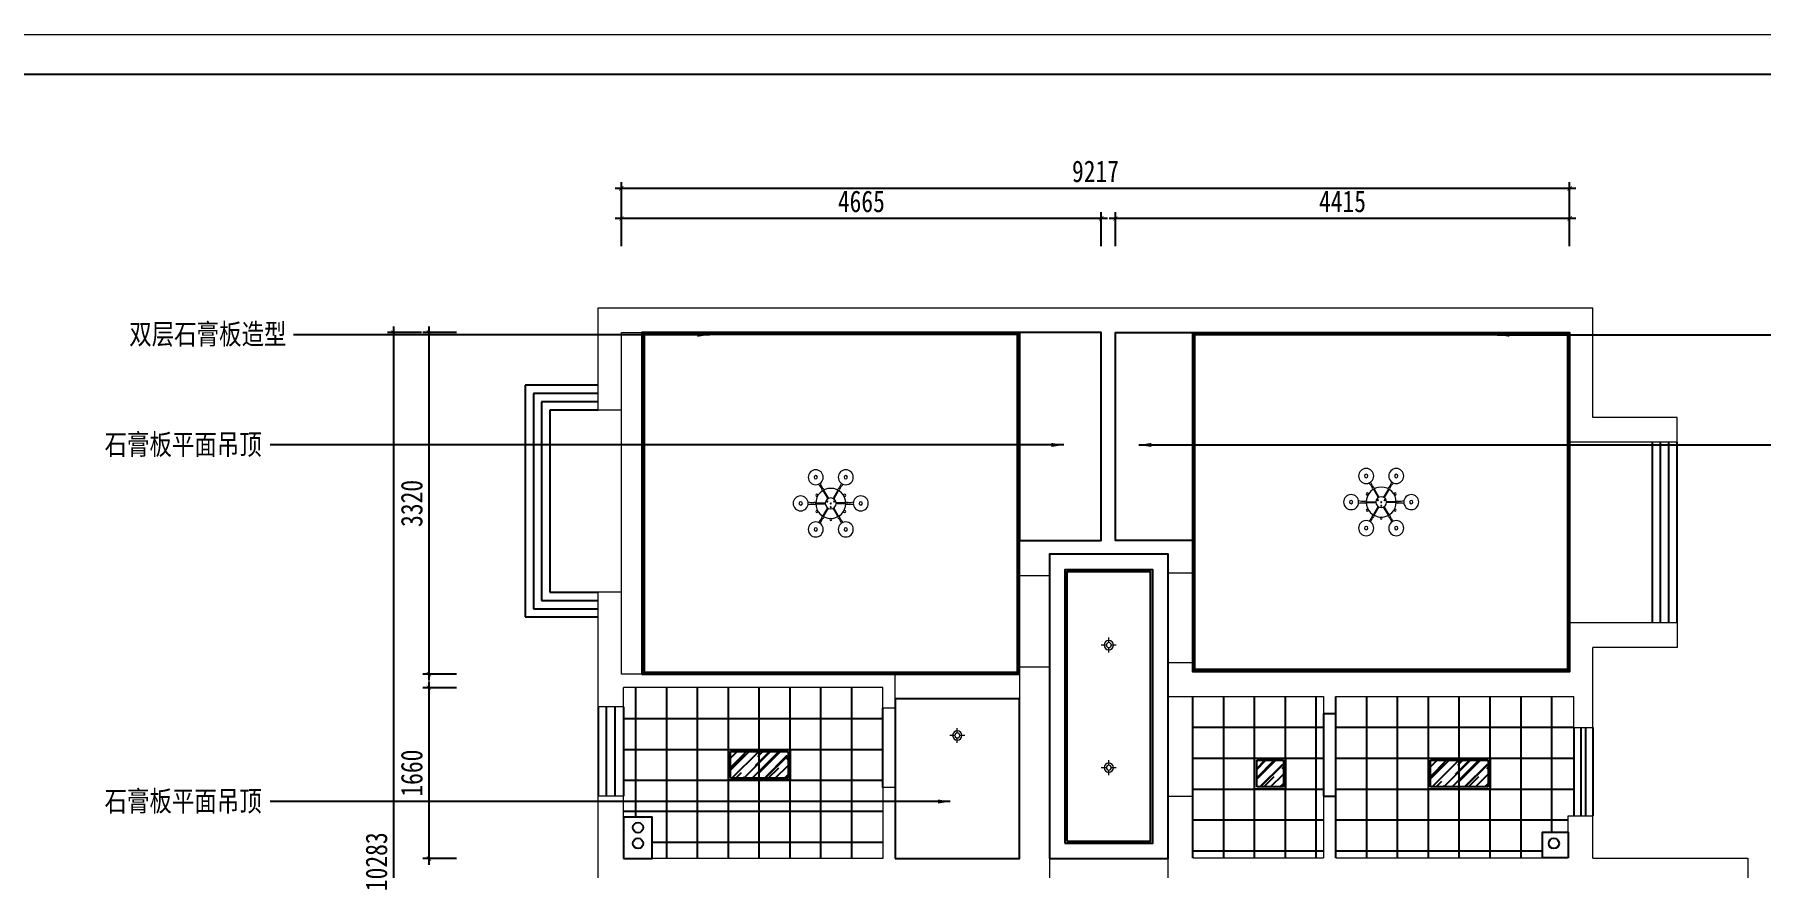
# Model space of a CAD drawing. Header units: millimetres. Extents: x 757294 to 891425, y -262592 to 287632.
# Drawn here: x 841044 to 857822, y -206125 to -198033 of the extents above; entities that cross this region are included whole.
import ezdxf

# ---------------------------------------------------------------- set-up
doc = ezdxf.new("R2010")
doc.units = ezdxf.units.MM
doc.header["$LTSCALE"] = 4
doc.linetypes.add('ACAD_ISO02W100', pattern=[15, 12, -3])
for name, color, linetype, lineweight in [('06-墙线', 7, 'Continuous', 25), ('吊顶粗线', 3, 'Continuous', 13), ('家具外轮廓线', 3, 'Continuous', 15)]:
    doc.layers.add(name, color=color, linetype=linetype, lineweight=lineweight)
for name, color, linetype in [('t', 3, 'Continuous'), ('T-MS-图框', 8, 'Continuous'), ('家具1', 3, 'Continuous'), ('管道 灯具 开关 电线', 1, 'Continuous')]:
    doc.layers.add(name, color=color, linetype=linetype)
doc.styles.add('-黑体', font='simhei.ttf', dxfattribs={"width": 0.8})
doc.styles.add('st', font='simhei.ttf', dxfattribs={"width": 0.8})
doc.dimstyles.new('标注60', dxfattribs={"dimscale": 60, "dimtxt": 1.5, "dimasz": 1, "dimexe": 1, "dimexo": 3, "dimgap": 1, "dimtad": 1, "dimdec": 0, "dimdsep": 46, "dimtxsty": 'st', "dimcen": 2.5, "dimdle": 1, "dimclrd": 1, "dimclre": 1, "dimclrt": 3, "dimadec": 0, "dimazin": 0, "dimtfac": 1, "dimtdec": 0, "dimtix": 1, "dimtmove": 2, "dimatfit": 3, "dimfxl": 1, "dimtolj": 1, "dimtzin": 0, "dimarcsym": 0})
doc.dimstyles.new('立面尺寸标注', dxfattribs={"dimscale": 60, "dimtxt": 3.5, "dimasz": 0.7, "dimexe": 1, "dimexo": 0.5, "dimgap": 1, "dimtad": 1, "dimdec": 0, "dimdsep": 46, "dimtxsty": '-黑体', "dimblk": 'ARCHTICK', "dimcen": 2.5, "dimdle": 1, "dimclrd": 1, "dimclre": 1, "dimclrt": 3, "dimadec": 0, "dimazin": 0, "dimtfac": 1, "dimtdec": 0, "dimtix": 1, "dimtmove": 2, "dimatfit": 3, "dimfxl": 4.5, "dimfxlon": 1, "dimtolj": 1, "dimtzin": 0, "dimarcsym": 0})

# ---------------------------------------------------------------- blocks, each defined once
blk = doc.blocks.new('asdasda')
at = {"color": 1}
blk.add_line((171725, 19519), (205919, 19519), dxfattribs=at)
at = {"layer": 'T-MS-图框', "color": 1}
blk.add_lwpolyline([(172725, 19019), (204919, 19019), (204919, -4302), (172725, -4302)], close=True, dxfattribs=at)
blk = doc.blocks.new('45y')
blk.add_blockref('asdasda', (225288, 298302))
blk = doc.blocks.new('_ArchTick')
at = {"color": 0, "linetype": 'ByBlock', "const_width": 0.15}
blk.add_lwpolyline([(-0.5, -0.5), (0.5, 0.5)], dxfattribs=at)
blk = doc.blocks.new('*D256')
at = {"layer": 'Defpoints', "color": 0, "ltscale": 5}
for p in [(856007, -204463), (858643, -204463), (855952, -206033)]:
    blk.add_point(p, dxfattribs=at)
at = {"layer": '家具外轮廓线', "color": 1, "lineweight": -2, "ltscale": 5}
for p, q in [((858373, -204463), (858703, -204463)), ((858643, -206093), (858643, -204403)), ((858373, -206033), (858703, -206033))]:
    blk.add_line(p, q, dxfattribs=at)
at = {"layer": '家具外轮廓线', "color": 1, "lineweight": -2, "ltscale": 5, "xscale": 42, "yscale": 42, "zscale": 42}
for p, rotation in [((858643, -204463), 90), ((858643, -206033), 270)]:
    blk.add_blockref('_ArchTick', p, dxfattribs=dict(at, rotation=rotation))
at = {"layer": '家具外轮廓线', "color": 3, "ltscale": 5, "insert": (858477, -205248), "char_height": 210, "attachment_point": 5, "rotation": 90, "style": '-黑体'}
blk.add_mtext('\\A1;1570', dxfattribs=at)
blk = doc.blocks.new('*D257')
at = {"layer": 'Defpoints', "color": 0, "ltscale": 5}
for p in [(855966, -200928), (858643, -200928), (855966, -204223)]:
    blk.add_point(p, dxfattribs=at)
at = {"layer": '家具外轮廓线', "color": 1, "lineweight": -2, "ltscale": 5}
for p, q in [((858373, -200928), (858703, -200928)), ((858643, -204283), (858643, -200868)), ((858373, -204223), (858703, -204223))]:
    blk.add_line(p, q, dxfattribs=at)
at = {"layer": '家具外轮廓线', "color": 1, "lineweight": -2, "ltscale": 5, "xscale": 42, "yscale": 42, "zscale": 42}
for p, rotation in [((858643, -200928), 90), ((858643, -204223), 270)]:
    blk.add_blockref('_ArchTick', p, dxfattribs=dict(at, rotation=rotation))
at = {"layer": '家具外轮廓线', "color": 3, "ltscale": 5, "insert": (858478, -202575), "char_height": 210, "attachment_point": 5, "rotation": 90, "style": '-黑体'}
blk.add_mtext('\\A1;3295', dxfattribs=at)
blk = doc.blocks.new('*D234')
at = {"layer": 'Defpoints', "color": 0, "ltscale": 5}
for p in [(855966, -200928), (858982, -200928), (857459, -212656)]:
    blk.add_point(p, dxfattribs=at)
at = {"layer": '家具外轮廓线', "color": 1, "lineweight": -2, "ltscale": 5}
for p, q in [((858712, -200928), (859042, -200928)), ((858982, -212716), (858982, -200868)), ((858712, -212656), (859042, -212656))]:
    blk.add_line(p, q, dxfattribs=at)
at = {"layer": '家具外轮廓线', "color": 1, "lineweight": -2, "ltscale": 5, "xscale": 42, "yscale": 42, "zscale": 42}
for p, rotation in [((858982, -200928), 90), ((858982, -212656), 270)]:
    blk.add_blockref('_ArchTick', p, dxfattribs=dict(at, rotation=rotation))
at = {"layer": '家具外轮廓线', "color": 3, "ltscale": 5, "insert": (858817, -206792), "char_height": 210, "attachment_point": 5, "rotation": 90, "style": '-黑体'}
blk.add_mtext('\\A1;11728', dxfattribs=at)
blk = doc.blocks.new('*D258')
at = {"layer": 'Defpoints', "color": 0, "ltscale": 5}
for p in [(851551, -199820), (851551, -200928), (855966, -200928)]:
    blk.add_point(p, dxfattribs=at)
at = {"layer": '家具外轮廓线', "color": 1, "lineweight": -2, "ltscale": 5}
for p, q in [((856026, -199820), (851491, -199820)), ((851551, -200090), (851551, -199760)), ((855966, -200090), (855966, -199760))]:
    blk.add_line(p, q, dxfattribs=at)
at = {"layer": '家具外轮廓线', "color": 1, "lineweight": -2, "ltscale": 5, "xscale": 42, "yscale": 42, "zscale": 42, "rotation": 180}
blk.add_blockref('_ArchTick', (851551, -199820), dxfattribs=at)
at = {"layer": '家具外轮廓线', "color": 1, "lineweight": -2, "ltscale": 5, "xscale": 42, "yscale": 42, "zscale": 42}
blk.add_blockref('_ArchTick', (855966, -199820), dxfattribs=at)
at = {"layer": '家具外轮廓线', "color": 3, "ltscale": 5, "insert": (853759, -199655), "char_height": 210, "attachment_point": 5, "style": '-黑体'}
blk.add_mtext('\\A1;4415', dxfattribs=at)
blk = doc.blocks.new('*D259')
at = {"layer": 'Defpoints', "color": 0, "ltscale": 5}
for p in [(846749, -199820), (846749, -200928), (851414, -200928)]:
    blk.add_point(p, dxfattribs=at)
at = {"layer": '家具外轮廓线', "color": 1, "lineweight": -2, "ltscale": 5}
for p, q in [((851474, -199820), (846689, -199820)), ((846749, -200090), (846749, -199760)), ((851414, -200090), (851414, -199760))]:
    blk.add_line(p, q, dxfattribs=at)
at = {"layer": '家具外轮廓线', "color": 1, "lineweight": -2, "ltscale": 5, "xscale": 42, "yscale": 42, "zscale": 42, "rotation": 180}
blk.add_blockref('_ArchTick', (846749, -199820), dxfattribs=at)
at = {"layer": '家具外轮廓线', "color": 1, "lineweight": -2, "ltscale": 5, "xscale": 42, "yscale": 42, "zscale": 42}
blk.add_blockref('_ArchTick', (851414, -199820), dxfattribs=at)
at = {"layer": '家具外轮廓线', "color": 3, "ltscale": 5, "insert": (849082, -199655), "char_height": 210, "attachment_point": 5, "style": '-黑体'}
blk.add_mtext('\\A1;4665', dxfattribs=at)
blk = doc.blocks.new('*D235')
at = {"layer": 'Defpoints', "color": 0, "ltscale": 5}
for p in [(846749, -199528), (846749, -200928), (855966, -200928)]:
    blk.add_point(p, dxfattribs=at)
at = {"layer": '家具外轮廓线', "color": 1, "lineweight": -2, "ltscale": 5}
for p, q in [((846749, -199798), (846749, -199468)), ((855966, -199798), (855966, -199468)), ((856026, -199528), (846689, -199528))]:
    blk.add_line(p, q, dxfattribs=at)
at = {"layer": '家具外轮廓线', "color": 1, "lineweight": -2, "ltscale": 5, "xscale": 42, "yscale": 42, "zscale": 42, "rotation": 180}
blk.add_blockref('_ArchTick', (846749, -199528), dxfattribs=at)
at = {"layer": '家具外轮廓线', "color": 1, "lineweight": -2, "ltscale": 5, "xscale": 42, "yscale": 42, "zscale": 42}
blk.add_blockref('_ArchTick', (855966, -199528), dxfattribs=at)
at = {"layer": '家具外轮廓线', "color": 3, "ltscale": 5, "insert": (851358, -199363), "char_height": 210, "attachment_point": 5, "style": '-黑体'}
blk.add_mtext('\\A1;9217', dxfattribs=at)
blk = doc.blocks.new('*D260')
at = {"layer": 'Defpoints', "color": 0, "ltscale": 5}
for p in [(846749, -200928), (844878, -204248), (846749, -204248)]:
    blk.add_point(p, dxfattribs=at)
at = {"layer": '家具外轮廓线', "color": 1, "lineweight": -2, "ltscale": 5}
for p, q in [((845148, -200928), (844818, -200928)), ((844878, -200868), (844878, -204308)), ((845148, -204248), (844818, -204248))]:
    blk.add_line(p, q, dxfattribs=at)
at = {"layer": '家具外轮廓线', "color": 1, "lineweight": -2, "ltscale": 5, "xscale": 42, "yscale": 42, "zscale": 42}
for p, rotation in [((844878, -200928), 90), ((844878, -204248), 270)]:
    blk.add_blockref('_ArchTick', p, dxfattribs=dict(at, rotation=rotation))
at = {"layer": '家具外轮廓线', "color": 3, "ltscale": 5, "insert": (844712, -202588), "char_height": 210, "attachment_point": 5, "rotation": 90, "style": '-黑体'}
blk.add_mtext('\\A1;3320', dxfattribs=at)
blk = doc.blocks.new('*D261')
at = {"layer": 'Defpoints', "color": 0, "ltscale": 5}
for p in [(846769, -204378), (844878, -206038), (846769, -206038)]:
    blk.add_point(p, dxfattribs=at)
at = {"layer": '家具外轮廓线', "color": 1, "lineweight": -2, "ltscale": 5}
for p, q in [((844878, -204318), (844878, -206098)), ((845148, -204378), (844818, -204378)), ((845148, -206038), (844818, -206038))]:
    blk.add_line(p, q, dxfattribs=at)
at = {"layer": '家具外轮廓线', "color": 1, "lineweight": -2, "ltscale": 5, "xscale": 42, "yscale": 42, "zscale": 42}
for p, rotation in [((844878, -204378), 90), ((844878, -206038), 270)]:
    blk.add_blockref('_ArchTick', p, dxfattribs=dict(at, rotation=rotation))
at = {"layer": '家具外轮廓线', "color": 3, "ltscale": 5, "insert": (844712, -205208), "char_height": 210, "attachment_point": 5, "rotation": 90, "style": '-黑体'}
blk.add_mtext('\\A1;1660', dxfattribs=at)
blk = doc.blocks.new('*D236')
at = {"layer": 'Defpoints', "color": 0, "ltscale": 5}
for p in [(846749, -200928), (844535, -211211), (846764, -211211)]:
    blk.add_point(p, dxfattribs=at)
at = {"layer": '家具外轮廓线', "color": 1, "lineweight": -2, "ltscale": 5}
for p, q in [((844805, -200928), (844475, -200928)), ((844535, -200868), (844535, -211271)), ((844805, -211211), (844475, -211211))]:
    blk.add_line(p, q, dxfattribs=at)
at = {"layer": '家具外轮廓线', "color": 1, "lineweight": -2, "ltscale": 5, "xscale": 42, "yscale": 42, "zscale": 42}
for p, rotation in [((844535, -200928), 90), ((844535, -211211), 270)]:
    blk.add_blockref('_ArchTick', p, dxfattribs=dict(at, rotation=rotation))
at = {"layer": '家具外轮廓线', "color": 3, "ltscale": 5, "insert": (844369, -206069), "char_height": 210, "attachment_point": 5, "rotation": 90, "style": '-黑体'}
blk.add_mtext('\\A1;10283', dxfattribs=at)
blk = doc.blocks.new('A$C53684F11')
at = {"layer": '管道 灯具 开关 电线', "lineweight": 9}
for p, q in [((0, 70), (47, 70)), ((70, 139), (70, 92)), ((70, 47), (70, 0)), ((92, 70), (139, 70))]:
    blk.add_line(p, q, dxfattribs=at)
at = {"layer": '管道 灯具 开关 电线', "color": 3, "lineweight": 9}
blk.add_circle((70, 70), 43.4, dxfattribs=at)
at = {"layer": '管道 灯具 开关 电线', "lineweight": 9}
blk.add_circle((70, 70), 22.8, dxfattribs=at)
blk = doc.blocks.new('A$C4C1E1011')
at = {"layer": '管道 灯具 开关 电线', "lineweight": 5}
for p, q in [((352, 549), (409, 451)), ((360, 554), (417, 455)), ((530, 554), (473, 455)), ((538, 549), (481, 451)), ((267, 402), (381, 402)), ((267, 392), (381, 392)), ((352, 246), (409, 344)), ((360, 241), (417, 339)), ((530, 241), (473, 339)), ((538, 246), (481, 344)), ((623, 402), (509, 402)), ((623, 392), (509, 392))]:
    blk.add_line(p, q, dxfattribs=at)
at = {"layer": '管道 灯具 开关 电线', "color": 3, "lineweight": 5}
for centre, radius in [((267, 706), 89), ((623, 706), 89), ((89, 397), 89), ((255, 397), 12.4), ((445, 397), 178), ((280, 493), 12.4), ((350, 562), 12.4), ((540, 562), 12.4), ((610, 493), 12.4), ((635, 397), 12.4), ((801, 397), 89), ((280, 302), 12.4), ((350, 232), 12.4), ((445, 207), 12.4), ((540, 232), 12.4), ((610, 302), 12.4), ((267, 89), 89), ((623, 89), 89)]:
    blk.add_circle(centre, radius, dxfattribs=at)
at = {"layer": '管道 灯具 开关 电线', "lineweight": 5}
for centre, radius in [((267, 706), 19.8), ((623, 706), 19.8), ((89, 397), 19.8), ((445, 397), 64.3), ((406, 420), 5.93), ((484, 420), 5.93), ((801, 397), 19.8), ((445, 397), 5.93), ((445, 352), 5.93), ((267, 89), 19.8), ((623, 89), 19.8)]:
    blk.add_circle(centre, radius, dxfattribs=at)
at = {"layer": '管道 灯具 开关 电线', "color": 1, "lineweight": 5}
for centre, start, end in [((198, 513), 20.6441, 47.2992), ((468, 669), 192.7008, 219.3559), ((422, 669), 320.6441, 347.2992), ((692, 513), 132.7008, 159.3559), ((221, 553), 252.7008, 279.3559), ((669, 553), 260.6441, 287.2992), ((221, 241), 80.6441, 107.2992), ((198, 282), 312.7008, 339.3559), ((468, 126), 140.6441, 167.2992), ((422, 126), 12.7008, 39.3559), ((692, 282), 200.6441, 227.2992), ((669, 241), 72.7008, 99.3559)]:
    blk.add_arc(centre, 149, start, end, dxfattribs=at)
blk = doc.blocks.new('yt')
at = {"layer": '管道 灯具 开关 电线', "color": 1, "lineweight": -3}
for p, q in [((126320, -44477), (126620, -44477)), ((126320, -44777), (126320, -44477)), ((126340, -44497), (126600, -44497)), ((126340, -44757), (126340, -44497)), ((126600, -44497), (126600, -44757)), ((126620, -44477), (126620, -44777)), ((126620, -44777), (126320, -44777)), ((126600, -44757), (126340, -44757))]:
    blk.add_line(p, q, dxfattribs=at)
at = {"layer": '管道 灯具 开关 电线', "color": 250, "lineweight": -3}
for p, q in [((126340, -44511), (126354, -44497)), ((126340, -44668), (126511, -44497)), ((126340, -44586), (126429, -44497)), ((126340, -44577), (126420, -44497)), ((126340, -44682), (126525, -44497)), ((126370, -44757), (126593, -44534)), ((126378, -44757), (126600, -44535)), ((126588, -44576), (126600, -44565)), ((126408, -44757), (126510, -44655)), ((126475, -44757), (126600, -44633)), ((126565, -44757), (126600, -44722)), ((126580, -44757), (126600, -44738)), ((126587, -44757), (126600, -44744))]:
    blk.add_line(p, q, dxfattribs=at)
blk = doc.blocks.new('2121')
at = {"layer": '管道 灯具 开关 电线', "color": 1, "lineweight": -3}
for p, q in [((360195, 43570), (360795, 43570)), ((360195, 43270), (360195, 43570)), ((360215, 43550), (360775, 43550)), ((360215, 43290), (360215, 43550)), ((360775, 43550), (360775, 43290)), ((360795, 43570), (360795, 43270)), ((360775, 43290), (360215, 43290)), ((360795, 43270), (360195, 43270))]:
    blk.add_line(p, q, dxfattribs=at)
at = {"layer": '管道 灯具 开关 电线', "color": 250, "lineweight": -3}
for p, q in [((360215, 43550), (360215, 43550)), ((360215, 43393), (360372, 43550)), ((360215, 43369), (360396, 43550)), ((360215, 43485), (360280, 43550)), ((360215, 43380), (360354, 43519)), ((360230, 43290), (360490, 43550)), ((360345, 43290), (360605, 43550)), ((360426, 43290), (360686, 43550)), ((360459, 43414), (360595, 43550)), ((360481, 43502), (360529, 43550)), ((360496, 43346), (360700, 43550)), ((360545, 43290), (360768, 43513)), ((360553, 43290), (360775, 43512)), ((360764, 43471), (360775, 43482)), ((360269, 43290), (360324, 43345)), ((360335, 43290), (360349, 43304)), ((360583, 43290), (360685, 43392)), ((360651, 43290), (360775, 43414)), ((360740, 43290), (360775, 43325)), ((360756, 43290), (360775, 43309)), ((360762, 43290), (360775, 43303))]:
    blk.add_line(p, q, dxfattribs=at)

msp = doc.modelspace()

# ---------------------------------------------------------------- hatches: boundary and pattern name
at = {"layer": '06-墙线', "ltscale": 5}
h = msp.add_hatch(dxfattribs=at)
h.set_pattern_fill('_USER', color=251, scale=300, style=0, double=1, pattern_type=0)
h.set_pattern_definition([(0, (849289.33, -204377.53), (0, 300), []), (90, (849289.33, -204377.53), (-300, 2e-14), [])])
h.paths.add_polyline_path([(849289.3, -204577.5), (849289.3, -204377.5), (846769.3, -204377.5), (846769.3, -204562.5), (846769.3, -205432.5), (846769.3, -205637.5), (847049.3, -205637.5), (847049.3, -206037.5), (849289.3, -206037.5), (849289.3, -205347.5)])
h = msp.add_hatch(dxfattribs=at)
h.set_pattern_fill('_USER', color=251, scale=300, style=0, double=1, pattern_type=0)
h.set_pattern_definition([(0, (852304.33, -204462.53), (0, 300), []), (90, (852304.33, -204462.53), (-300, 2e-14), [])])
h.paths.add_polyline_path([(853574.3, -204632.5), (853574.3, -204462.5), (852304.3, -204462.5), (852304.3, -205432.5), (852304.3, -206032.5), (853574.3, -206032.5), (853574.3, -205432.5)])
h = msp.add_hatch(dxfattribs=at)
h.set_pattern_fill('_USER', color=251, scale=300, style=0, double=1, pattern_type=0)
h.set_pattern_definition([(0, (853694.33, -204462.53), (0, 300), []), (90, (853694.33, -204462.53), (-300, 2e-14), [])])
h.paths.add_polyline_path([(853694.3, -204462.5), (853694.3, -204632.5), (853694.3, -205432.5), (853694.3, -206032.5), (855702.3, -206032.5), (855702.3, -205782.5), (855952.3, -205782.5), (855952.3, -205624.5), (856007.3, -205624.5), (856007.3, -204764.5), (856007.3, -204462.5)])

# ---------------------------------------------------------------- linework, layer by layer
at = {"color": 1}
for p, q in [((846524.3, -201440.5), (845814.3, -201440.5)), ((845814.3, -201440.5), (845814.3, -203690.5)), ((846524.3, -201520.5), (845894.3, -201520.5)), ((845894.3, -201520.5), (845894.3, -203610.5)), ((846524.3, -201600.5), (845974.3, -201600.5)), ((845974.3, -201600.5), (845974.3, -203530.5)), ((846524.3, -201680.5), (846054.3, -201680.5)), ((846054.3, -201680.5), (846054.3, -203450.5)), ((856771.3, -203747.5), (856771.3, -201992.5)), ((856851.3, -203747.5), (856851.3, -201992.5)), ((856931.3, -203747.5), (856931.3, -201992.5)), ((857011.3, -203747.5), (857011.3, -201992.5)), ((846054.3, -203450.5), (846524.3, -203450.5)), ((845894.3, -203610.5), (846524.3, -203610.5)), ((845974.3, -203530.5), (846524.3, -203530.5)), ((845814.3, -203690.5), (846524.3, -203690.5)), ((846524.3, -204562.5), (846524.3, -205432.5)), ((846604.3, -205432.5), (846604.3, -204562.5)), ((846689.3, -205432.5), (846689.3, -204562.5)), ((846769.3, -204562.5), (846769.3, -205432.5)), ((856007.3, -204764.5), (856007.3, -205624.5)), ((856077.3, -204764.5), (856077.3, -205624.5)), ((856122.3, -204764.5), (856122.3, -205624.5)), ((856192.3, -204764.5), (856192.3, -205624.5))]:
    msp.add_line(p, q, dxfattribs=at)
at = {"color": 1, "linetype": 'ACAD_ISO02W100', "lineweight": 13, "ltscale": 5}
msp.add_line((850909.3, -206037.5), (852064.3, -206037.5), dxfattribs=at)
at = {"color": 1}
for points in [[(846769.3, -206037.5), (847049.3, -206037.5), (847049.3, -205637.5), (846769.3, -205637.5)], [(855952.3, -206032.5), (855702.3, -206032.5), (855702.3, -205782.5), (855952.3, -205782.5)]]:
    msp.add_lwpolyline(points, close=True, dxfattribs=at)
at = {"layer": '06-墙线', "color": 251, "ltscale": 5}
for p, q in [((850619.3, -204177.5), (850619.3, -203292.5)), ((852304.3, -203262.5), (852304.3, -204132.5)), ((849409.3, -204247.5), (850619.3, -204247.5)), ((852304.3, -205432.5), (852304.3, -204462.5)), ((849289.3, -205347.5), (849289.3, -204577.5))]:
    msp.add_line(p, q, dxfattribs=at)
for points in [[(846949.3, -204247.5), (850619.3, -204247.5), (850619.3, -200927.5), (846949.3, -200927.5)], [(846959.3, -204237.5), (850609.3, -204237.5), (850609.3, -200937.5), (846959.3, -200937.5)], [(846969.3, -204227.5), (850599.3, -204227.5), (850599.3, -200947.5), (846969.3, -200947.5)], [(850619.3, -202949.5), (851414.3, -202949.5), (851414.3, -200927.5), (850619.3, -200927.5)], [(852304.3, -202949.5), (851551.3, -202949.5), (851551.3, -200927.5), (852304.3, -200927.5)], [(852304.3, -200927.5), (855966.3, -200927.5), (855966.3, -204222.5), (852304.3, -204222.5)], [(852314.3, -200937.5), (855956.3, -200937.5), (855956.3, -204212.5), (852314.3, -204212.5)], [(852324.3, -200947.5), (855946.3, -200947.5), (855946.3, -204202.5), (852324.3, -204202.5)], [(850909.3, -206037.5), (852064.3, -206037.5), (852064.3, -203082.5), (850909.3, -203082.5)], [(851059.3, -205887.5), (851914.3, -205887.5), (851914.3, -203232.5), (851059.3, -203232.5)], [(851079.3, -205867.5), (851894.3, -205867.5), (851894.3, -203252.5), (851079.3, -203252.5)], [(849409.3, -206037.5), (850619.3, -206037.5), (850619.3, -204487.5), (849409.3, -204487.5)], [(853574.3, -205432.5), (853694.3, -205432.5), (853694.3, -204632.5), (853574.3, -204632.5)]]:
    msp.add_lwpolyline(points, close=True, dxfattribs=at)
at = {"layer": '家具外轮廓线', "color": 7, "ltscale": 5}
for p, q in [((846524.3, -201680.5), (846524.3, -200687.5)), ((846524.3, -200687.5), (856192.3, -200687.5)), ((856192.3, -201752.5), (856192.3, -200687.5)), ((846749.3, -204247.5), (846749.3, -200927.5)), ((846749.3, -200927.5), (851414.3, -200927.5)), ((851414.3, -200927.5), (851414.3, -202949.5)), ((851551.3, -202949.5), (851551.3, -200927.5)), ((851551.3, -200927.5), (855966.3, -200927.5)), ((855966.3, -204222.5), (855966.3, -200927.5)), ((846749.3, -201680.5), (846524.3, -201680.5)), ((857011.3, -201752.5), (856192.3, -201752.5)), ((857011.3, -201992.5), (857011.3, -201752.5)), ((857011.3, -201992.5), (855966.3, -201992.5)), ((850619.3, -203292.5), (850619.3, -202949.5)), ((850619.3, -202949.5), (851414.3, -202949.5)), ((851551.3, -202949.5), (852304.3, -202949.5)), ((852304.3, -203262.5), (852304.3, -202949.5)), ((852064.3, -203082.5), (850909.3, -203082.5)), ((850909.3, -203082.5), (850909.3, -203292.5)), ((852064.3, -203262.5), (852064.3, -203082.5)), ((850909.3, -203292.5), (850619.3, -203292.5)), ((852064.3, -203262.5), (852304.3, -203262.5)), ((846524.3, -204562.5), (846524.3, -203450.5)), ((846749.3, -203450.5), (846524.3, -203450.5)), ((857011.3, -203747.5), (855966.3, -203747.5)), ((857011.3, -203747.5), (857011.3, -203987.5)), ((856192.3, -204764.5), (856192.3, -203987.5)), ((857011.3, -203987.5), (856192.3, -203987.5)), ((850909.3, -204177.5), (850619.3, -204177.5)), ((850619.3, -204177.5), (850619.3, -206037.5)), ((850909.3, -204177.5), (850909.3, -206277.5)), ((852064.3, -204462.5), (852064.3, -204132.5)), ((852064.3, -204132.5), (852304.3, -204132.5)), ((852304.3, -204132.5), (852304.3, -204222.5)), ((849409.3, -204247.5), (846749.3, -204247.5)), ((849409.3, -204577.5), (849409.3, -204247.5)), ((852304.3, -204222.5), (855966.3, -204222.5)), ((849289.3, -204377.5), (846769.3, -204377.5)), ((846769.3, -204562.5), (846769.3, -204377.5)), ((849289.3, -204577.5), (849289.3, -204377.5)), ((852064.3, -204462.5), (853574.3, -204462.5)), ((853574.3, -204462.5), (853574.3, -204632.5)), ((853694.3, -204462.5), (856007.3, -204462.5)), ((853694.3, -204632.5), (853694.3, -204462.5)), ((856007.3, -204764.5), (856007.3, -204462.5)), ((846769.3, -204562.5), (846524.3, -204562.5)), ((849409.3, -204577.5), (849289.3, -204577.5)), ((853694.3, -204632.5), (853574.3, -204632.5)), ((856007.3, -204764.5), (856192.3, -204764.5)), ((849409.3, -205347.5), (849289.3, -205347.5)), ((849289.3, -205347.5), (849289.3, -206037.5)), ((849409.3, -206037.5), (849409.3, -205347.5)), ((846524.3, -206822.5), (846524.3, -205432.5)), ((846769.3, -205432.5), (846524.3, -205432.5)), ((846769.3, -206037.5), (846769.3, -205432.5)), ((852064.3, -206312.5), (852064.3, -205432.5)), ((852064.3, -205432.5), (852304.3, -205432.5)), ((852304.3, -205432.5), (852304.3, -206032.5)), ((853574.3, -205432.5), (853574.3, -206032.5)), ((853574.3, -205432.5), (853694.3, -205432.5)), ((853694.3, -205432.5), (853694.3, -206032.5)), ((855952.3, -206032.5), (855952.3, -205624.5)), ((855952.3, -205624.5), (856007.3, -205624.5)), ((856007.3, -205624.5), (856192.3, -205624.5)), ((856192.3, -206035.5), (856192.3, -205624.5)), ((849289.3, -206037.5), (846769.3, -206037.5)), ((850619.3, -206037.5), (849409.3, -206037.5)), ((852304.3, -206032.5), (853574.3, -206032.5)), ((853694.3, -206032.5), (855952.3, -206032.5)), ((856192.3, -206035.5), (857699.3, -206035.5)), ((857699.3, -206035.5), (857699.3, -206870.5))]:
    msp.add_line(p, q, dxfattribs=at)
at = {"layer": '管道 灯具 开关 电线', "color": 1, "ltscale": 5}
for centre in [(846910.9, -205737.9), (846910.9, -205890.5), (855813.9, -205890.5)]:
    msp.add_circle(centre, 50, dxfattribs=at)

# ---------------------------------------------------------------- block references
at = {"layer": '吊顶粗线', "color": 1, "xscale": -1.046511627733707, "yscale": 1.046511627733707, "zscale": 1.046511627906975, "rotation": 270}
for p in [(851414, -204037.4), (849941.5, -204915.4), (851414, -205228.4)]:
    msp.add_blockref('A$C53684F11', p, dxfattribs=at)
at = {"layer": '家具1', "color": 3}
msp.add_blockref('yt', (726584.8, -160585.6), dxfattribs=at)
at = {"layer": '家具外轮廓线', "color": 0, "xscale": 0.7692307692486793, "yscale": 0.7692307692486793, "zscale": 0.7692307692307693}
msp.add_blockref('45y', (534193.5, -442511), dxfattribs=at)
at = {"layer": '管道 灯具 开关 电线', "xscale": -0.8211456013377756, "yscale": 0.8211455999407917, "zscale": 0.8211456}
for p in [(849149.8, -202913.8), (854500.8, -202901.3)]:
    msp.add_blockref('A$C4C1E1011', p, dxfattribs=at)
at = {"layer": '管道 灯具 开关 电线', "color": 3}
for p in [(487594.4, -248547.6), (494399.4, -248632.6)]:
    msp.add_blockref('2121', p, dxfattribs=at)

# ---------------------------------------------------------------- texts
at = {"layer": 't', "color": 3, "char_height": 200, "width": 4051.45, "attachment_point": 7, "style": 'st'}
for s, insert in [('双层石膏板造型', (841965.6, -201067.1)), ('石膏板平面吊顶', (841725.5, -202137.4)), ('石膏板平面吊顶', (841725.5, -205601.5))]:
    msp.add_mtext(s, dxfattribs=dict(at, insert=insert))

# ---------------------------------------------------------------- dimensions: what is measured, and where the dimension line sits
at = {"layer": '家具外轮廓线', "color": 7, "ltscale": 5}
for base, p1, p2, picture, middle in [((846749.3, -199528), (855966.3, -200927.5), (846749.3, -200927.5), '*D235', (851357.8, -199363)), ((846749.3, -199820.1), (851414.3, -200927.5), (846749.3, -200927.5), '*D259', (849081.8, -199655.1)), ((851551.3, -199820.1), (855966.3, -200927.5), (851551.3, -200927.5), '*D258', (853758.8, -199655.1))]:
    dim = msp.add_linear_dim(base=base, p1=p1, p2=p2, dimstyle='立面尺寸标注', dxfattribs=at)
    dim.commit()
    dim.dimension.update_dxf_attribs({"geometry": picture, "text_midpoint": middle})
for base, p1, p2, picture, middle in [((844535.1, -211210.5), (846749.3, -200927.5), (846764.3, -211210.5), '*D236', (844368.9, -206069)), ((844878.3, -204247.5), (846749.3, -200927.5), (846749.3, -204247.5), '*D260', (844712.1, -202587.5)), ((858642.7, -200927.5), (855966.3, -204222.5), (855966.3, -200927.5), '*D257', (858477.7, -202575)), ((858981.6, -200927.5), (857459.3, -212655.5), (855966.3, -200927.5), '*D234', (858816.6, -206791.5)), ((844878.3, -206037.5), (846769.3, -204377.5), (846769.3, -206037.5), '*D261', (844712.1, -205207.5)), ((858642.7, -204462.5), (855952.3, -206032.5), (856007.3, -204462.5), '*D256', (858476.5, -205247.5))]:
    dim = msp.add_linear_dim(base=base, p1=p1, p2=p2, angle=90, dimstyle='立面尺寸标注', dxfattribs=at)
    dim.commit()
    dim.dimension.update_dxf_attribs({"geometry": picture, "text_midpoint": middle})

# ---------------------------------------------------------------- leaders
at = {"layer": 't', "color": 0}
for points in [[(847608.8, -200949.5), (843561.6, -200949.5)], [(855261.5, -200949.5), (859308.6, -200949.5)], [(851049.6, -202019.8), (843333.6, -202019.8)], [(851780.4, -202019.8), (859496.4, -202019.8)], [(849946.5, -205483.9), (843333.6, -205483.9)]]:
    msp.add_leader(points, dimstyle='标注60', override={"dimasz": 2, "dimtad": 0, "dimfxl": 10}, dxfattribs=at)

doc.saveas('drawing.dxf')
